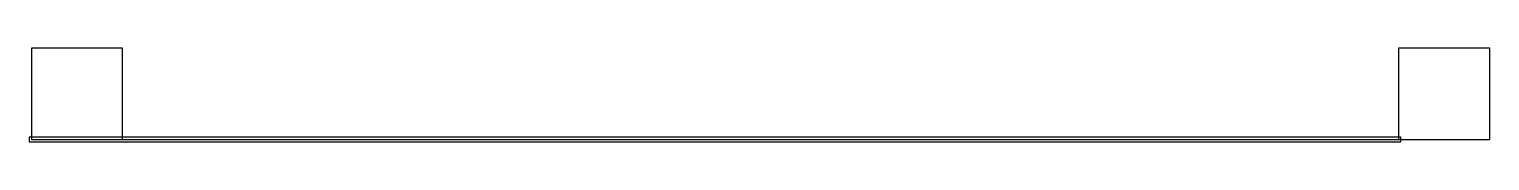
# Model space of a CAD drawing. Header units: millimetres. Extents: x 9.9 to 42, y 40 to 42.
import ezdxf

# ---------------------------------------------------------------- set-up
doc = ezdxf.new("R2010")
doc.units = ezdxf.units.MM
for name, color, linetype in [('Z5.0000mm_Copper_Traces', 7, 'CONTINUOUS'), ('Z5.0250mm_Copper', 7, 'CONTINUOUS'), ('Z5.0500mm_Component_Components', 7, 'CONTINUOUS')]:
    doc.layers.add(name, color=color, linetype=linetype)

msp = doc.modelspace()

# ---------------------------------------------------------------- linework, layer by layer
at = {"layer": 'Z5.0000mm_Copper_Traces', "color": 8}
msp.add_lwpolyline([(10, 40), (40, 40)], dxfattribs=at)
at = {"layer": 'Z5.0250mm_Copper', "color": 8}
msp.add_lwpolyline([(9.95, 39.95), (40.05, 39.95), (40.05, 40.05), (9.95, 40.05)], close=True, dxfattribs=at)
at = {"layer": 'Z5.0500mm_Component_Components', "color": 35, "true_color": 0xb87333}
for points in [[(10, 40), (12, 40), (12, 42), (10, 42)], [(40, 40), (42, 40), (42, 42), (40, 42)]]:
    msp.add_lwpolyline(points, close=True, dxfattribs=at)

doc.saveas('drawing.dxf')
